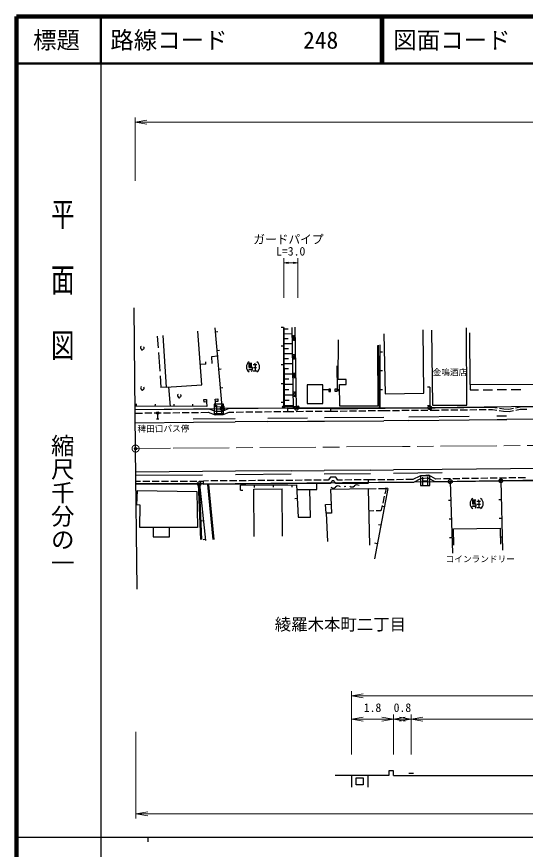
# Model space of a CAD drawing. Units: millimetres at full size, sheet at 1:1000, with parts at other scales. Extents: x 40000 to 680000, y 20000 to 380000.
# Drawn here: x 40000 to 148558, y 202409 to 380000 of the extents above; entities that cross this region are included whole.
import ezdxf
from ezdxf.enums import TextEntityAlignment as Align

# ---------------------------------------------------------------- set-up
doc = ezdxf.new("R2010")
doc.units = ezdxf.units.MM
doc.header["$LTSCALE"] = 1000
doc.header["$PDMODE"] = 32
doc.header["$PDSIZE"] = 500
doc.linetypes.add('CHAIN', pattern=[18.5, 12, -1.5, 3.5, -1.5])
for name, color, linetype, lineweight in [('M-BGD', 7, 'Continuous', 25), ('M-BMK', 2, 'CHAIN', 13), ('M-BMK-HTXT', 7, 'Continuous', 13), ('M-BMK-OTRS', 5, 'Continuous', 25), ('M-BMK-ROW', 30, 'Continuous', 25), ('M-STR-HTXT', 7, 'Continuous', 13), ('M-STR-STRC', 7, 'Continuous', 25), ('M-TTL', 2, 'Continuous', 140), ('M-TTL-BAND', 7, 'Continuous', 25), ('M-TTL-LINE', 7, 'Continuous', 50)]:
    doc.layers.add(name, color=color, linetype=linetype, lineweight=lineweight)
doc.layers.add('M-OTRS', color=6, linetype='Continuous')
doc.layers.add('M-TTL-TXT', color=7, linetype='Continuous')
doc.styles.add('@ＭＳ ゴシック', font='')
doc.styles.add('ＭＳ ゴシック', font='')
doc.styles.get('@ＭＳ ゴシック').set_extended_font_data('@MS Gothic')
doc.styles.get('ＭＳ ゴシック').set_extended_font_data('MS Gothic')

# ---------------------------------------------------------------- blocks, each defined once
blk = doc.blocks.new('open_arrow')
at = {"color": 0, "linetype": 'Continuous', "lineweight": -2}
blk.add_lwpolyline([(7.5, 1.25), (0, 0), (7.5, -1.25)], dxfattribs=at)

msp = doc.modelspace()

# ---------------------------------------------------------------- linework, layer by layer
at = {"layer": 'M-BGD'}
for p, q in [((79538, 301476), (78672, 312889)), ((83864, 296872), (82368, 313609)), ((82439, 312809), (82937, 312853)), ((96940, 313724), (96440, 313725)), ((96940, 313724), (96921, 296543)), ((97178, 296546), (97080, 313726)), ((97081, 313410), (97936, 313415)), ((99104, 296463), (98771, 313740)), ((99732, 296467), (99404, 313745)), ((126928, 299684), (126755, 313199)), ((128550, 313109), (128712, 297114)), ((136105, 297161), (135994, 313609)), ((70008, 311884), (70182, 309388)), ((71173, 311966), (71938, 300986)), ((97087, 312385), (98797, 312394)), ((97093, 311342), (97962, 311347)), ((108636, 302611), (108704, 311099)), ((118378, 312383), (118636, 299569)), ((136773, 301515), (136685, 312545)), ((96935, 309724), (96435, 309725)), ((97099, 310300), (98837, 310310)), ((97105, 309240), (97988, 309245)), ((116998, 309851), (117097, 296956)), ((117400, 296497), (117233, 309947)), ((117595, 296500), (117559, 309995)), ((70252, 308390), (70530, 304400)), ((82795, 308825), (83293, 308869)), ((82906, 307584), (82870, 308083)), ((97111, 308180), (98878, 308190)), ((117563, 308500), (118063, 308501)), ((80355, 305882), (79207, 305846)), ((80355, 305882), (80340, 306382)), ((89635, 306094), (90220, 306094)), ((89635, 305157), (89635, 306094)), ((89635, 305803), (90166, 305803)), ((89635, 305509), (90162, 305509)), ((89933, 306094), (89933, 305157)), ((90463, 305803), (91278, 305803)), ((90463, 305803), (91284, 305803)), ((90754, 306159), (90929, 305865)), ((90867, 305803), (90867, 304452)), ((96931, 305724), (96431, 305725)), ((97118, 307103), (98015, 307108)), ((97124, 306026), (98919, 306036)), ((108480, 300443), (108401, 305511)), ((83152, 304841), (83650, 304885)), ((89638, 304920), (89520, 304630)), ((90343, 305157), (89635, 305157)), ((89755, 304922), (89816, 304630)), ((89931, 304920), (89990, 304632)), ((90049, 304920), (90166, 304686)), ((90052, 304455), (90162, 304394)), ((90162, 304394), (90285, 304562)), ((90285, 304562), (90343, 304853)), ((90343, 304853), (90343, 305157)), ((90460, 304452), (91275, 304452)), ((90521, 305157), (91220, 305157)), ((97130, 304931), (98043, 304936)), ((97136, 303836), (98961, 303846)), ((117574, 304500), (118074, 304501)), ((70599, 303402), (70773, 300905)), ((97143, 302723), (98070, 302728)), ((110337, 302597), (108636, 302611)), ((110331, 301573), (110337, 302597)), ((71938, 300986), (70773, 300905)), ((71938, 300986), (79538, 301476)), ((72407, 301017), (72745, 296871)), ((83508, 300857), (84006, 300901)), ((96927, 301724), (96427, 301725)), ((97149, 301609), (99004, 301620)), ((97156, 300478), (98098, 300483)), ((105344, 301496), (101965, 301495)), ((101965, 301495), (101965, 297494)), ((105345, 297494), (105344, 301496)), ((106643, 300433), (105344, 300415)), ((106643, 300588), (106642, 300067)), ((106989, 300588), (106643, 300588)), ((106988, 300066), (106989, 300588)), ((107965, 300041), (107982, 300637)), ((107982, 300637), (108354, 300627)), ((108354, 300627), (108337, 300031)), ((108344, 300267), (108924, 300242)), ((108921, 300419), (108480, 300443)), ((108974, 296955), (108904, 301573)), ((108904, 301573), (110331, 301573)), ((117585, 300500), (118085, 300501)), ((128201, 300964), (127701, 300966)), ((128201, 300964), (128189, 296587)), ((136773, 301515), (150331, 301645)), ((136773, 301515), (136782, 300394)), ((136782, 300394), (138561, 300411)), ((139561, 300421), (141561, 300440)), ((142561, 300449), (144561, 300469)), ((145561, 300478), (147561, 300497)), ((79972, 298338), (80525, 298363)), ((80525, 298363), (80549, 297835)), ((82388, 298449), (82941, 298475)), ((82412, 297921), (82388, 298449)), ((82941, 298475), (82965, 297946)), ((97162, 299347), (99048, 299357)), ((106642, 300067), (106988, 300066)), ((108337, 300031), (107965, 300041)), ((118636, 299569), (126928, 299684)), ((65596, 296908), (65598, 297408)), ((69596, 296887), (69598, 297387)), ((73596, 296867), (73598, 297367)), ((77596, 296846), (77598, 297346)), ((79996, 297810), (79972, 298338)), ((80549, 297835), (79996, 297810)), ((80549, 297835), (80049, 297815)), ((82965, 297946), (82412, 297921)), ((82464, 296808), (82412, 297921)), ((82464, 296808), (83864, 296872)), ((83864, 296872), (84362, 296917)), ((96922, 297724), (96422, 297725)), ((97169, 298196), (98127, 298202)), ((97175, 297046), (99092, 297057)), ((101965, 297494), (105345, 297494)), ((117097, 296956), (108974, 296955)), ((118624, 296513), (129328, 296595)), ((128190, 296964), (127690, 296966)), ((128712, 297114), (136105, 297161)), ((129328, 296595), (141564, 296736)), ((141564, 296736), (142518, 296573)), ((146484, 296606), (147416, 296803)), ((147416, 296803), (174860, 297081)), ((65290, 296201), (81010, 296369)), ((65298, 295451), (66841, 295467)), ((67341, 295473), (68841, 295489)), ((69341, 295494), (70841, 295510)), ((70114, 294249), (70114, 295249)), ((71341, 295516), (72841, 295532)), ((73341, 295537), (74841, 295553)), ((75341, 295558), (76841, 295575)), ((77341, 295580), (78841, 295596)), ((79341, 295601), (80884, 295618)), ((80884, 295618), (82330, 295101)), ((81010, 296369), (82455, 295853)), ((82330, 295101), (84079, 295126)), ((82455, 295853), (83924, 295874)), ((83924, 295874), (85207, 296408)), ((84079, 295126), (85362, 295660)), ((85207, 296408), (97889, 296555)), ((85362, 295660), (86380, 295672)), ((86880, 295678), (88380, 295695)), ((88880, 295701), (90380, 295718)), ((90880, 295724), (92380, 295741)), ((92880, 295747), (94379, 295764)), ((94879, 295770), (96379, 295787)), ((96879, 295793), (97898, 295805)), ((97898, 295805), (97889, 296555)), ((97893, 296455), (106958, 296516)), ((97898, 295805), (99180, 295813)), ((99680, 295817), (101180, 295827)), ((101680, 295830), (103180, 295841)), ((103680, 295844), (105180, 295854)), ((105680, 295858), (106963, 295866)), ((106956, 296366), (118624, 296513)), ((106958, 296516), (106963, 295866)), ((106963, 295866), (108546, 295886)), ((109046, 295892), (110546, 295911)), ((111046, 295917), (112546, 295936)), ((113046, 295943), (114546, 295961)), ((115045, 295968), (116545, 295986)), ((117045, 295993), (118629, 296013)), ((117595, 296500), (118095, 296501)), ((118629, 296013), (119731, 296021)), ((120231, 296025), (121731, 296037)), ((122231, 296040), (123731, 296052)), ((124231, 296056), (125731, 296068)), ((126231, 296071), (127731, 296083)), ((128231, 296087), (129333, 296096)), ((129333, 296096), (130179, 296105)), ((130679, 296111), (132179, 296128)), ((132679, 296134), (134179, 296151)), ((134679, 296157), (136179, 296174)), ((136679, 296180), (138179, 296197)), ((138679, 296203), (140179, 296220)), ((140679, 296225), (141525, 296235)), ((141525, 296235), (142475, 296073)), ((142499, 294834), (144568, 294861)), ((142968, 295989), (143919, 295828)), ((143011, 296489), (143966, 296327)), ((143919, 295828), (145109, 295804)), ((143966, 296327), (145061, 296305)), ((145061, 296305), (145994, 296503)), ((145109, 295804), (146045, 296002)), ((146535, 296106), (147471, 296304)), ((147471, 296304), (148895, 296318)), ((69864, 294249), (70364, 294249)), ((77703, 294245), (86631, 294317)), ((93591, 294382), (102034, 294449)), ((105723, 294478), (118351, 294577)), ((123678, 294643), (136583, 294767)), ((98593, 282400), (86679, 282298)), ((115478, 282530), (105599, 282457)), ((130825, 282675), (120440, 282592)), ((79684, 282242), (65445, 282139)), ((66428, 280845), (65459, 280841)), ((68428, 280853), (66928, 280847)), ((70428, 280860), (68928, 280854)), ((72428, 280868), (70928, 280862)), ((74428, 280875), (72928, 280870)), ((76428, 280883), (74928, 280877)), ((78428, 280891), (76928, 280885)), ((79897, 280896), (78928, 280893)), ((80955, 280968), (79899, 280960)), ((79905, 280210), (79899, 280960)), ((82955, 280983), (81455, 280972)), ((84955, 280997), (83455, 280986)), ((86955, 281012), (85455, 281001)), ((88955, 281027), (87455, 281016)), ((90955, 281041), (89455, 281030)), ((92955, 281056), (91455, 281045)), ((94955, 281071), (93455, 281060)), ((96955, 281085), (95455, 281074)), ((98954, 281100), (97455, 281089)), ((100954, 281114), (99454, 281104)), ((102954, 281129), (101454, 281118)), ((104954, 281144), (103454, 281133)), ((106510, 281155), (105454, 281147)), ((106969, 281769), (106510, 281155)), ((107350, 281026), (106888, 280408)), ((108091, 281790), (106969, 281769)), ((107696, 281032), (107350, 281026)), ((108118, 280402), (107696, 281032)), ((108516, 281156), (108091, 281790)), ((109555, 281164), (108516, 281156)), ((111555, 281181), (110055, 281169)), ((113555, 281198), (112055, 281185)), ((115093, 281211), (114054, 281202)), ((116586, 281220), (115093, 281211)), ((115097, 280611), (115093, 281211)), ((124724, 280668), (115097, 280611)), ((118586, 281232), (117086, 281223)), ((120586, 281244), (119086, 281235)), ((122586, 281256), (121086, 281247)), ((124579, 281268), (123086, 281259)), ((126021, 281995), (124579, 281268)), ((126197, 281412), (124724, 280668)), ((127929, 282224), (126021, 281995)), ((127813, 281606), (126197, 281412)), ((129342, 280787), (127813, 281606)), ((129488, 281389), (127929, 282224)), ((154331, 281140), (129342, 280787)), ((130557, 281404), (129488, 281389)), ((132557, 281432), (131057, 281411)), ((132547, 280832), (132047, 280817)), ((132547, 280832), (132993, 265559)), ((134557, 281460), (133057, 281439)), ((136557, 281489), (135057, 281468)), ((138557, 281517), (137057, 281496)), ((140556, 281545), (139057, 281524)), ((142556, 281574), (141056, 281553)), ((143326, 280985), (142826, 280974)), ((144556, 281602), (143056, 281581)), ((143326, 280985), (143650, 266184)), ((146556, 281630), (145056, 281609)), ((148556, 281659), (147056, 281637)), ((79899, 280396), (65465, 280341)), ((65642, 275874), (65762, 278964)), ((65762, 278964), (78469, 278732)), ((79023, 280393), (78526, 280340)), ((78729, 280392), (79246, 268468)), ((78929, 280393), (79446, 268477)), ((79023, 280393), (80313, 268243)), ((106888, 280408), (79905, 280210)), ((80737, 280216), (81893, 268472)), ((80938, 280218), (82092, 268492)), ((87765, 278990), (88264, 278980)), ((90628, 279251), (96638, 279303)), ((90715, 269118), (90628, 279251)), ((90713, 280091), (90718, 279591)), ((94713, 280131), (94718, 279631)), ((96725, 269170), (96638, 279303)), ((98713, 280171), (98718, 279671)), ((99784, 279127), (104065, 279163)), ((102729, 273257), (102551, 279151)), ((104065, 279163), (104053, 280387)), ((115084, 279317), (107002, 279163)), ((107002, 279163), (107185, 274131)), ((115100, 280461), (108118, 280402)), ((115084, 279317), (116717, 279338)), ((115338, 267260), (115084, 279317)), ((119232, 279375), (116340, 264394)), ((117217, 279345), (118850, 279366)), ((118850, 279366), (118578, 278202)), ((119232, 279375), (118741, 279470)), ((78469, 278732), (78562, 271045)), ((99884, 277202), (99384, 277176)), ((118464, 277715), (118123, 276254)), ((66369, 275845), (65642, 275874)), ((66266, 271073), (66369, 275845)), ((79445, 276415), (78948, 276363)), ((105928, 275991), (107115, 276051)), ((106023, 274090), (105928, 275991)), ((118009, 275767), (117737, 274603)), ((118474, 275447), (117983, 275542)), ((132664, 276834), (132164, 276819)), ((137374, 275769), (137257, 275479)), ((137371, 276943), (137957, 276943)), ((137371, 276006), (137371, 276943)), ((137371, 276652), (137902, 276652)), ((137371, 276358), (137898, 276358)), ((138079, 276006), (137371, 276006)), ((137491, 275771), (137552, 275479)), ((137668, 275769), (137726, 275481)), ((137669, 276943), (137669, 276006)), ((137785, 275769), (137902, 275535)), ((137788, 275304), (137898, 275243)), ((137898, 275243), (138021, 275411)), ((138021, 275411), (138079, 275702)), ((138079, 275702), (138079, 276006)), ((138196, 275301), (139011, 275301)), ((138199, 276652), (139014, 276652)), ((138199, 276652), (139020, 276652)), ((138257, 276006), (138956, 276006)), ((138490, 277008), (138665, 276714)), ((138603, 276652), (138603, 275301)), ((143413, 276986), (142913, 276975)), ((107185, 274131), (106023, 274090)), ((106023, 274090), (106324, 268042)), ((116211, 274572), (115184, 274552)), ((117737, 274603), (116711, 274582)), ((79867, 272438), (79370, 272385)), ((100090, 273237), (102729, 273257)), ((132781, 272835), (132281, 272821)), ((143501, 272986), (143001, 272976)), ((78562, 271045), (66266, 271073)), ((69118, 271067), (69131, 269074)), ((72593, 269095), (72617, 271058)), ((117716, 271520), (117225, 271615)), ((133232, 270769), (143198, 270888)), ((133320, 267317), (133232, 270769)), ((143198, 270888), (143258, 267506)), ((69131, 269074), (72593, 269095)), ((80290, 268460), (79792, 268407)), ((132898, 268837), (132398, 268822)), ((143588, 268987), (143088, 268976)), ((116958, 267592), (116467, 267687)), ((120447, 219168), (119447, 219168)), ((119447, 219168), (119447, 218168)), ((120447, 218168), (120447, 219168)), ((123697, 218668), (124697, 218668)), ((111447, 218168), (107947, 218168)), ((119447, 218168), (111447, 218168)), ((111447, 218168), (111447, 215668)), ((112447, 217668), (113947, 217668)), ((112447, 216168), (112447, 217668)), ((113947, 217668), (113947, 216168)), ((114947, 218168), (114947, 215668)), ((120447, 218168), (124197, 218168)), ((124197, 218168), (177947, 218168)), ((113947, 216168), (112447, 216168))]:
    msp.add_line(p, q, dxfattribs=at)
for points in [[(82906, 307584), (81547, 307484), (81631, 305993)], [(80549, 297835), (80590, 296831), (65282, 296909)], [(87765, 278990), (87785, 280061), (99729, 280182), (100090, 273237)]]:
    msp.add_lwpolyline(points, dxfattribs=at)
for centre, radius in [((70114, 295499), 250), ((110075, 279800), 50)]:
    msp.add_circle(centre, radius, dxfattribs=at)
for centre, radius, start, end in [((98815, 311455), 500, 271.10369, 91.10369), ((99447, 311475), 500, 91.0873, 271.0873), ((66649, 309400), 240, 104.36406, 248.1975), ((66768, 309131), 214, 167.44429, 354.38711), ((66966, 309349), 240, 273.6339, 57.46734), ((98892, 307456), 500, 271.10369, 91.10369), ((99523, 307475), 500, 91.0873, 271.0873), ((90295, 305303), 1264, 123.85503, 236.14497), ((90567, 305303), 1264, 303.85503, 56.14497), ((98969, 303457), 500, 271.10369, 91.10369), ((99599, 303476), 500, 91.0873, 271.0873), ((66681, 300821), 240, 104.36406, 248.1975), ((66800, 300552), 214, 167.44429, 354.38711), ((66998, 300771), 240, 273.6339, 57.46734), ((74537, 299207), 240, 104.36406, 248.1975), ((74657, 298938), 214, 167.44429, 354.38711), ((74855, 299156), 240, 273.6339, 57.46734), ((99046, 299458), 500, 271.10369, 91.10369), ((99675, 299477), 500, 91.0873, 271.0873), ((107548, 280175), 725, 229.81112, 317.01676), ((108609, 279186), 725, 49.81112, 137.01676), ((111541, 280413), 725, 229.81112, 317.01676), ((112602, 279424), 725, 49.81112, 137.01676), ((138031, 276152), 1264, 123.85503, 236.14497), ((138303, 276152), 1264, 303.85503, 56.14497)]:
    msp.add_arc(centre, radius, start, end, dxfattribs=at)
at = {"layer": 'M-BMK'}
for p, q in [((65382, 287882), (72821, 287964)), ((122369, 288313), (72821, 287964)), ((179460, 288751), (122369, 288313))]:
    msp.add_line(p, q, dxfattribs=at)
msp.add_circle((65382, 287882), 750, dxfattribs=at)
at = {"layer": 'M-BMK-OTRS'}
for p, q in [((65382, 287882), (65051, 317880)), ((65712, 257883), (65382, 287882))]:
    msp.add_line(p, q, dxfattribs=at)
at = {"layer": 'M-BMK-ROW'}
for p in [(65290, 296201), (99732, 296467)]:
    msp.add_line(p, (83906, 296396), dxfattribs=at)
for points in [[(566339, 296113), (557276, 297685), (552310, 298399), (545863, 299126), (530479, 299894), (529340, 300001), (492385, 299588), (440084, 299109), (425836, 299040), (403203, 299027), (383077, 298882), (365726, 298779), (342977, 298645), (294726, 298160), (263435, 297733), (240914, 297587), (204405, 297283), (194855, 297205), (174860, 297081), (151341, 296843), (128189, 296587), (99732, 296467)], [(65465, 280341), (78929, 280393), (132547, 280832), (143326, 280985), (165329, 281243), (191536, 281430), (222602, 281588), (239098, 281684), (255191, 281808), (275658, 281795), (294663, 281951), (298586, 281973), (353714, 282475)]]:
    msp.add_lwpolyline(points, dxfattribs=at)
for centre in [(83906, 296396), (99732, 296467), (128189, 296587), (78929, 280393), (132547, 280832), (143326, 280985)]:
    msp.add_circle(centre, 400, dxfattribs=at)
at = {"layer": 'M-OTRS'}
msp.add_point((65382, 287882), dxfattribs=at)
at = {"layer": 'M-STR-HTXT'}
for p, q in [((65290, 345000), (65290, 358500)), ((65290, 357500), (529340, 357500)), ((96983, 320000), (96983, 328500)), ((96983, 327500), (99983, 327500)), ((99983, 320000), (99983, 328500)), ((111447, 222668), (111447, 236168)), ((111447, 235168), (191447, 235168)), ((120447, 222668), (120447, 231168)), ((124197, 222668), (124197, 231168)), ((111447, 230168), (120447, 230168)), ((120447, 230168), (124197, 230168)), ((124197, 230168), (177947, 230168)), ((65465, 227500), (65465, 209000)), ((65465, 210000), (563994, 210000))]:
    msp.add_line(p, q, dxfattribs=at)
at = {"layer": 'M-STR-STRC'}
for p, q in [((84173, 297335), (82173, 297335)), ((82173, 297335), (82173, 295335)), ((82714, 295420), (82714, 297120)), ((83705, 297130), (83705, 295426)), ((84173, 295335), (84173, 297335)), ((99733, 296767), (97233, 296750)), ((82173, 295335), (84173, 295335)), ((82714, 296335), (83705, 296335)), ((65321, 293365), (77709, 293495)), ((77709, 293495), (86638, 293567)), ((93597, 293632), (86638, 293567)), ((93597, 293632), (102040, 293699)), ((102040, 293699), (105729, 293728)), ((105729, 293728), (118356, 293827)), ((123685, 293893), (118356, 293827)), ((123685, 293893), (136590, 294017)), ((136590, 294017), (142509, 294084)), ((142509, 294084), (144578, 294111)), ((150504, 294138), (144578, 294111)), ((79679, 282992), (65437, 282817)), ((86673, 283048), (79679, 282992)), ((98587, 283150), (86673, 283048)), ((98587, 283150), (105593, 283207)), ((115472, 283280), (105593, 283207)), ((115472, 283280), (120434, 283342)), ((130819, 283425), (120434, 283342)), ((154284, 283635), (130819, 283425)), ((128169, 282036), (126169, 282036)), ((126169, 282036), (126169, 280036)), ((126710, 280121), (126710, 281820)), ((126710, 281036), (127701, 281036)), ((127701, 281831), (127701, 280126)), ((128169, 280036), (128169, 282036)), ((126169, 280036), (128169, 280036))]:
    msp.add_line(p, q, dxfattribs=at)
for centre in [(96983, 296748), (99983, 296769)]:
    msp.add_circle(centre, 250, dxfattribs=at)
at = {"layer": 'M-TTL'}
for p, q in [((40000, 380000), (40000, 20000)), ((680000, 380000), (40000, 380000))]:
    msp.add_line(p, q, dxfattribs=at)
at = {"layer": 'M-TTL-BAND'}
for p, q in [((58000, 370000), (58000, 20000)), ((40000, 205000), (579000, 205000)), ((68000, 205000), (68000, 204000))]:
    msp.add_line(p, q, dxfattribs=at)
at = {"layer": 'M-TTL-LINE'}
for p, q in [((58000, 380000), (58000, 370000)), ((117750, 380000), (117750, 370000)), ((118250, 380000), (118250, 370000)), ((40000, 370000), (680000, 370000))]:
    msp.add_line(p, q, dxfattribs=at)

# ---------------------------------------------------------------- block references
at = {"layer": 'M-STR-HTXT'}
for p, xscale, yscale in [((65290, 357500), 333, 333), ((96983, 327500), 133, 133), ((111447, 235168), 333, 333), ((111447, 230168), 333, 333), ((120447, 230168), 333, 333), ((124197, 230168), 333, 333), ((65465, 210000), 333, 333)]:
    msp.add_blockref('open_arrow', p, dxfattribs=dict(at, xscale=xscale, yscale=yscale))
at = {"layer": 'M-STR-HTXT', "rotation": 180}
for p, xscale, yscale in [((99983, 327500), 133, 133), ((120447, 230168), 333, 333), ((124197, 230168), 333, 333)]:
    msp.add_blockref('open_arrow', p, dxfattribs=dict(at, xscale=xscale, yscale=yscale))

# ---------------------------------------------------------------- texts
at = {"layer": 'M-BGD', "style": 'ＭＳ ゴシック'}
for s, p in [('金鳴酒店', (132459, 304145)), ('コインランドリー', (138930, 264322))]:
    msp.add_text(s, height=1320, dxfattribs=at).set_placement(p, align=Align.MIDDLE_CENTER)
msp.add_text('稗田口バス停', height=1320, rotation=0.602, dxfattribs=at).set_placement((71318, 292118), align=Align.MIDDLE_CENTER)
at = {"layer": 'M-BMK-HTXT', "style": 'ＭＳ ゴシック'}
msp.add_text('綾羅木本町二丁目', height=2566, dxfattribs=at).set_placement((109090, 250395), align=Align.MIDDLE_CENTER)
at = {"layer": 'M-STR-HTXT', "style": 'ＭＳ ゴシック'}
msp.add_text('ガードパイプ', height=1833, dxfattribs=at).set_placement((98000, 332500), align=Align.MIDDLE_CENTER)
for s, p in [('L=3.0', (98483, 328500)), ('1.8', (115947, 231168)), ('0.8', (122322, 231168))]:
    msp.add_text(s, height=1833, dxfattribs=at).set_placement(p, align=Align.BOTTOM_CENTER)
at = {"layer": 'M-TTL-BAND', "style": '@ＭＳ ゴシック', "width": 1.4}
msp.add_text('平  面  図', height=3666, rotation=270, dxfattribs=at).set_placement((49777, 306475), align=Align.MIDDLE_RIGHT)
at = {"layer": 'M-TTL-BAND', "style": '@ＭＳ ゴシック'}
msp.add_text('縮尺千分の一', height=3666, rotation=270, dxfattribs=at).set_placement((49777, 261030), align=Align.MIDDLE_RIGHT)
at = {"layer": 'M-TTL-TXT', "style": 'ＭＳ ゴシック'}
msp.add_text('標題', height=3666, dxfattribs=at).set_placement((48500, 375000), align=Align.MIDDLE_CENTER)
for s, p in [('路線コード', (60000, 375000)), ('248', (101142, 375000)), ('図面コード', (120380, 375000))]:
    msp.add_text(s, height=3666, dxfattribs=at).set_placement(p, align=Align.MIDDLE_LEFT)

doc.saveas('drawing.dxf')
